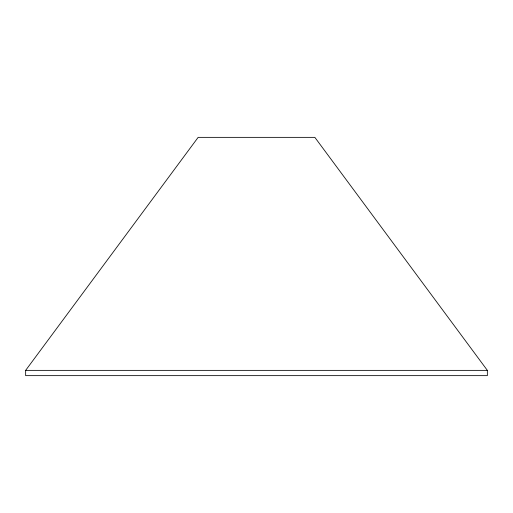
<?xml version="1.0" encoding="UTF-8"?>
<svg xmlns="http://www.w3.org/2000/svg" width="513" height="513" viewBox="0 0 513 513"><rect width="100%" height="100%" fill="white"/><g stroke="black" fill="none" stroke-linecap="round" stroke-linejoin="round"><path stroke-width="0.77" d="M25.65 370.367L198.159 137.356L314.841 137.356L487.35 370.367L487.35 375.644L25.65 375.644L25.65 370.367L487.35 370.367"/></g></svg>
